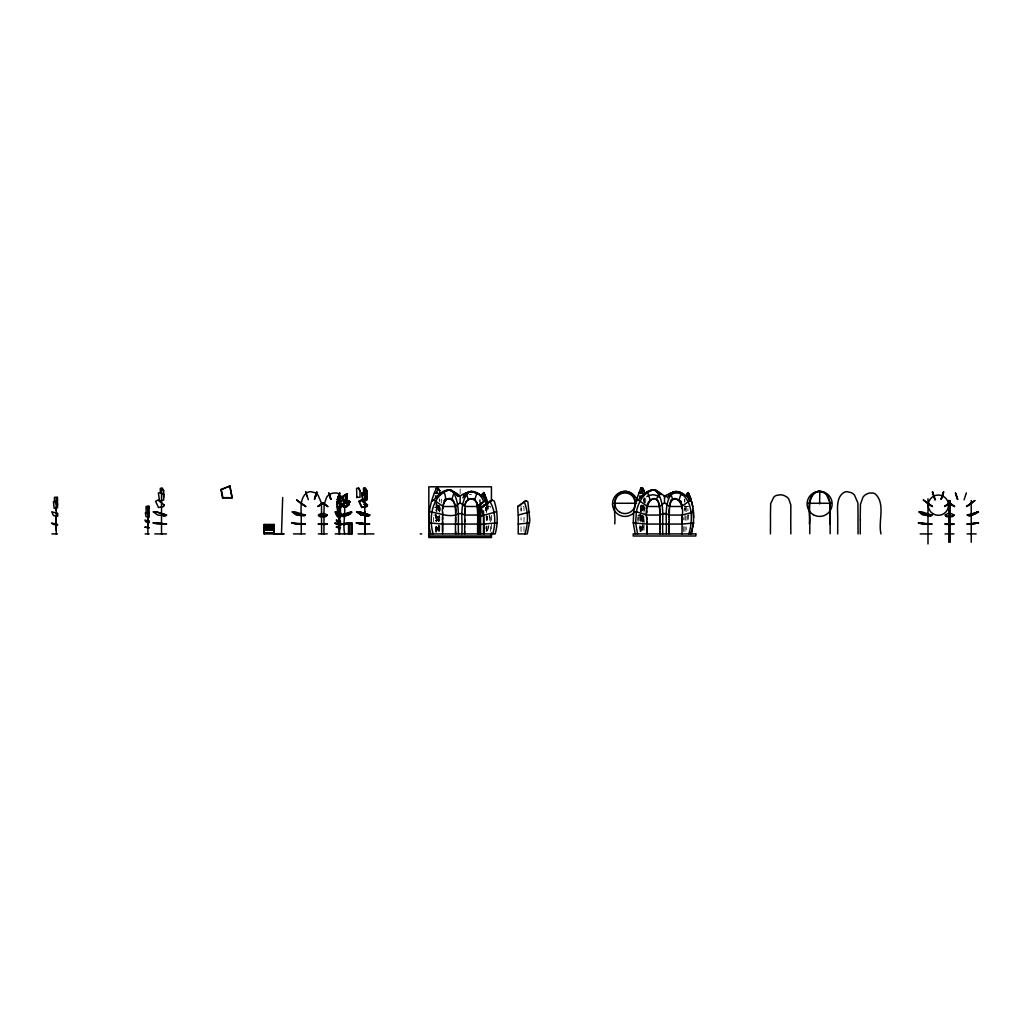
<?xml version="1.0" encoding="UTF-8"?>
<svg xmlns="http://www.w3.org/2000/svg" width="1030" height="1030" viewBox="0 0 1030 1030"><rect width="100%" height="100%" fill="white"/><g stroke="black" fill="none" stroke-linecap="round" stroke-linejoin="round"><path stroke-width="0.75" stroke-dasharray="5 3.75" d="M438.42 530.27L438.42 524.708L438.445 531.544M438.445 521.656L438.42 515.979M438.561 530.038L438.561 526.922M439.681 526.085L439.681 528.145L436.488 527.708L435.548 525.416M439.681 519.12L439.681 521.141L435.51 520.086L435.729 514.549M439.681 512.206L439.681 506.142L436.591 506.477L435.96 511.678M439.681 500.812L439.681 499.009L439.681 501.739M479.954 499.421L479.954 502.177L479.954 498.906M521.077 511.228L521.077 505.807M524 510.777L524 506.567L521.077 506.773M642.823 521.656L642.81 515.979M642.939 505.55L642.81 510.726M644.059 512.206L644.059 507.584M644.059 500.812L644.059 499.009M684.963 511.228L684.963 508.215L684.937 510.674M687.885 510.777L687.885 508.666M436.707 521.425L436.733 516.146M486.25 517.897L486.263 515.76M487.19 518.785L487.203 516.275L487.177 521.27L487.203 518.734M490.692 521.811L490.666 515.052M641.098 521.425L641.124 516.146M438.626 520.549L438.626 519.056A116.261 116.261 0 0 0 438.613 516.494M486.958 517.665L486.933 520.356L486.804 514.871M643.003 520.562L643.016 519.069A112.618 112.618 0 0 0 642.99 516.532M486.302 510.816L486.327 508.356M638.034 520.24L638.162 514.588M433.656 517.292L433.643 521.798M521.051 510.635L521.077 508.215M638.034 517.292L638.021 521.798M489.353 520.369L489.289 514.82M436.501 521.502L436.617 516.519M640.879 521.502L641.072 514.511M487.113 526.253L486.997 531.338M684.873 501.713L684.911 499.254M686.019 516.3L685.993 520.42M490.641 526.523L490.499 531.454M686.199 511.704L686.16 505.962M641.046 514.91L640.866 521.875L639.888 520.086L640.106 514.549M438.471 506.039L438.432 510.738M441.226 502.975L441.406 499.074M645.604 502.975L645.797 499.074M435.78 513.597L435.497 522.21M640.171 513.597L639.875 522.21M640.338 511.678L641.059 505.859M436.076 510.829L436.45 507.558M640.454 510.829L640.84 507.558M436.707 505.653L436.681 510.854M436.501 507.082L436.694 503.554M640.879 507.082L640.995 506.219M485.838 528.557L486.392 525.815M439.256 500.567L439.54 499.589M643.917 500.928L645.385 498.16M434.493 507.507L439.681 506.554M640.171 507.262L644.059 506.554M435.767 502.988L436.347 508.292L439.681 507.854M640.441 505.64L640.724 508.292L644.059 507.854M641.111 513.777L640.982 506.477L644.059 506.142L644.059 513.906M469.114 494.555L471.547 494.374M436.707 505.563L439.681 505.46M641.085 505.563L644.059 505.46M684.963 506.631L688.8 506.631M689.07 515.052L688.092 515.052L688.092 521.811M684.963 506.477L687.474 506.567M486.327 506.309L490.396 506.49L490.576 510.751M639.926 525.416L639.965 527.193L644.059 527.733M435.664 532.24L435.587 527.193L439.681 527.733M638.124 515.052L644.059 515.863L644.059 522.918M433.746 515.052L436.759 515.373M640.016 531.544L639.965 527.193L644.059 528.145M644.059 516.288L640.029 515.592L639.669 514.691M644.059 521.141L639.888 520.086L640.712 521.463M644.059 517.459L640.982 516.622L640.724 514.768M639.965 527.193L640.866 527.708M435.587 527.193L436.488 527.708M436.334 521.463L435.51 520.086L436.488 521.875L436.604 516.622L439.681 517.459L439.681 516.3L435.639 515.592L435.291 514.691M487.937 504.211L488.799 509.541M486.521 512.18L485.49 506.786L486.533 512.271M436.347 514.768L436.501 515.721M640.57 506.67L640.724 508.292M436.192 506.67L436.347 508.292M486.945 506.734L486.881 505.395L487.151 511.073M486.945 506.696L487.074 509.065M486.881 505.395L487.151 511.447M686.186 526.858L686.302 530.012M489.289 514.961L489.379 517.665M640.982 506.477L641.098 511.962M436.591 506.477L436.707 511.962M639.939 526.806L639.978 529.175M435.561 526.806L435.6 529.175M641.085 505.653L641.124 511.459L641.098 509.67M436.656 500.902L436.733 511.588M436.72 509.67L436.733 511.459M640.892 531.454L640.853 524.785M436.514 531.454L436.475 524.785M683.675 517.691L683.688 519.931M644.02 498.868L644.033 503.001M640.866 526.523L640.879 528.982M436.488 526.523L436.501 528.982M687.885 515.052L687.885 521.811M684.963 504.867L684.963 511.434M684.963 515.052L684.963 521.811M684.963 526.523L684.963 531.583M684.345 498.906L684.345 502.177M683.675 526.652L683.675 531.506M644.651 499.383L644.651 503.554M644.651 507.648L644.651 510.352M644.059 497.155L644.059 501.739M644.059 525.133L644.059 532.368M642.823 507.507L642.823 510.97M642.823 516.094L642.823 519.223M642.823 525.39L642.823 531.544M642.81 517.421L642.81 522.545M641.909 504.649L641.909 511.163M641.098 526.523L640.879 532.356M640.609 526.806L640.609 531.57M524 517.305L524 521.811M524 526.523L524 531.454M521.013 517.665L521.077 520.008M521.013 526.639L521.077 531.506M491.439 515.348L491.439 531.197M486.327 505.91L486.327 511.086M486.327 515.888L486.327 520.137M486.25 526.729L486.327 531.519M485.658 507.648L485.658 510.352M460.14 488.967L460.14 493.666M440.274 507.648L440.274 510.352M439.681 506.129L439.681 513.906M439.681 515.129L439.681 522.918M439.681 525.133L439.681 532.368M439.591 526.794L439.591 531.57M438.587 525.068L438.587 531.145M438.445 516.094L438.42 522.545M437.531 504.649L437.531 511.163M436.707 526.523L436.707 531.454M436.501 530.811L436.501 532.356M436.218 526.806L436.218 531.57M437.531 526.987L437.531 530.077L437.531 526.987M437.531 516.764L437.531 520.742L437.531 516.764M438.42 506.078L438.445 510.97L438.42 506.078M641.909 526.987L641.909 530.077L641.909 526.987M641.909 516.764L641.909 520.742L641.909 516.764M642.81 524.708L642.81 530.27L642.81 524.708M488.761 525.802L487.525 531.248L488.761 525.841M687.885 506.567L684.963 506.773L687.885 506.644"/><path stroke-width="1.5" d="M56.238 530.27L56.238 501.082M57.487 516.288L57.487 513.365L51.796 511.82L53.457 515.592L57.487 516.288L57.487 513.365M57.487 505.46L57.5 503.425M147.895 527.978L147.895 506.271M161.53 533.913L161.53 488.98M163.68 497.336L163.68 493.911M284.216 533.913L264.156 533.913L264.156 524.45L274.006 524.45L274.006 533.913L280.662 533.913M274.006 533.913L274.006 524.45M321.618 515.991L320.806 515.914M324.746 515.875L323.922 515.515L324.746 515.721M339.218 527.978L339.218 515.361M339.218 513.803L339.218 507.777M339.527 530.27L339.527 498.507L339.527 504.108M337.763 506.824L337.892 513.404L340.055 513.442L339.449 507.275M338.69 524.09L340.389 525.004L335.304 523.24M340.454 506.142L340.454 517.459L337.377 516.622L336.643 512.773L340.454 513.185M340.788 516.288L340.788 513.365L335.085 511.82L336.746 515.592L340.788 516.288L340.788 513.365M340.788 505.46L340.788 503.425M343.621 505.202L343.621 503.297L346.222 503.065M364.774 511.163L364.774 533.913L364.774 488.22L366.925 490.756L366.925 499.975L362.882 501.43L361.62 493.035L363.783 492.482L366.925 494.413M364.774 497.979L364.774 494.155M364.774 493.705L364.774 491.465M365.624 489.714C366.229 490.705 362.47 490.589 364.774 489.701L364.118 489.147M366.925 497.336L366.925 493.911M442.604 512.901C441.406 506.734 445.655 493.331 453.342 500.554C457.552 511.035 454.706 522.905 455.698 533.913M464.659 526.523L465.161 506.541L460.14 502.782L460.14 496.009C454.14 490.95 446.016 486.765 439.797 494.374M480.585 511.06L480.585 508.756M641.909 492.881L641.909 491.156M669.049 519.558L669.539 506.541L664.517 502.782L664.517 496.705M148.204 527.656L147.56 527.553M147.895 514.022C149.968 515.412 145.127 512.296 148.642 513.893M264.156 530.218L274.006 530.218M340.055 528.068L336.797 527.283M340.08 522.545L340.08 521.154M343.621 524.502L349.402 523.691L343.222 524.579M442.604 519.558L442.694 512.901M478.461 531.454L478.448 533.913L477.894 506.49L465.251 506.49C464.015 497.889 476.349 495.572 476.877 504.726C478.281 514.369 477.405 524.206 477.624 533.913M518.245 524.064L518.206 533.913L527.27 533.913L529.845 520.266L527.849 501.713L525.931 500.606L517.691 506.49L518.219 515.052A215.025 151.938 89.8 0 1 518.245 521.811L518.245 524.064L529.639 522.983M614.743 523.91C615.863 514.292 611.82 503.039 617.884 494.555A9.502 9.502 0 0 1 621.657 491.967A9.772 9.772 0 0 1 627.322 491.632L628.429 491.967A9.231 9.231 0 0 1 631.39 493.756L634.132 497.786L635.471 504.829M646.982 519.558C642.411 502.55 659.264 485.594 659.96 512.901M669.127 519.558L668.985 533.913L669.127 521.811M682.13 521.811L682.015 533.913M669.539 506.541C673.079 488.555 685.349 504.932 682.105 515.052A215.167 152.118 89.8 0 1 682.105 521.811L682.053 524.064L669.127 524.064M809.335 523.91C810.468 514.292 806.413 503.039 812.477 494.555A9.502 9.502 0 0 1 816.249 491.967A9.772 9.772 0 0 1 821.927 491.632L823.022 491.967A9.231 9.231 0 0 1 825.983 493.756C833.244 502.112 828.79 514.305 830.013 524.27M339.591 524.412L340.286 524.373L339.527 524.257M464.736 526.523L464.685 533.913L464.62 531.454M669.062 517.305L669.075 515.052L666.346 513.648L662.676 513.648L660.011 515.052L647.02 515.052L636.373 511.756L633.72 511.884L633.27 522.867L635.214 533.913M860.295 519.944L860.243 533.913M321.618 533.913L321.54 519.854A75.396 75.396 0 0 1 321.592 516.365L321.45 503.052L318.064 495.134A10.802 10.802 0 0 0 315.09 492.752L310.532 491.645A7.468 7.468 0 0 0 307.365 492.495C299.885 497.323 301.043 507.61 301.224 515.322A116.261 116.261 0 0 1 301.275 519.056L301.224 533.913M480.585 508.215L480.585 515.721L477.74 515.052M790.834 533.913L790.757 519.867A73.014 73.014 0 0 1 790.808 516.429L790.834 504.983L788.761 499.035A8.987 8.987 0 0 0 786.727 496.949L784.306 495.623A12.115 12.115 0 0 0 780.392 494.799L776.581 495.366A8.086 8.086 0 0 0 773.8 497.091L770.685 503.567L770.44 515.386A112.618 112.618 0 0 1 770.492 519.069L770.44 533.913M830.167 533.682L830.103 519.609A75.396 75.396 0 0 1 830.141 516.133L830.013 502.807L826.614 494.889A10.802 10.802 0 0 0 823.652 492.52L819.082 491.413A7.468 7.468 0 0 0 815.927 492.263C808.447 497.078 809.593 507.378 809.786 515.09A116.261 116.261 0 0 1 809.825 518.824L809.786 533.682M858.067 533.913L857.99 519.854A75.396 75.396 0 0 1 858.042 516.365L857.9 503.052L854.514 495.134A10.802 10.802 0 0 0 851.553 492.752L846.982 491.645A7.468 7.468 0 0 0 843.815 492.495C836.347 497.323 837.493 507.61 837.673 515.322A116.261 116.261 0 0 1 837.725 519.056L837.686 533.913M819.623 503.876L819.803 491.362M485.297 496.679L484.564 494.632L483.469 494.349L484.113 495.16L483.662 492.404L485.297 496.73M688.246 494.361L687.551 493.203L688.941 494.632L688.04 492.404L689.096 496.022M691.31 533.913L691.375 531.351M147.045 508.035C151.024 506.374 145.063 510.674 148.732 507.97M673.041 491.954C662.947 503.271 667.363 520.073 666.178 533.913M281.486 533.913L282.684 497.477M340.389 498.494C335.265 500.786 343.273 495.237 338.136 498.52M464.736 512.914L464.942 508.666M669.127 512.914L669.32 508.666M428.828 533.913L495.173 533.913C498.275 523.176 497.632 511.627 494.233 501.044L491.877 500.026L481.293 507.507L483.765 517.292L484.023 533.913M646.982 512.901L647.072 510.751M349.466 514.06L343.222 516.494L351.719 512.103L340.376 515.052L341.162 515.747C367.787 508.859 326.137 522.957 351.745 512.271L340.376 515.052L343.222 515.708L346.144 515.052M688.8 533.913C693.435 519.661 693.126 496.164 675.783 491.336L673.015 492.185L670.929 494.117L672.616 499.344L670.723 500.271M338.728 513.532L340.325 514.086M442.913 508.627C443.389 491.078 458.711 499.988 455.582 512.901M646.505 508.627L646.737 506.502L659.47 506.502L664.517 502.782M647.291 508.627C645.089 500.052 657.797 493.692 659.136 504.507C660.616 514.227 659.767 524.115 660.088 533.913L659.985 531.454M646.402 508.691L646.673 506.309L647.432 506.49L638.42 500.026L635.948 501.288L633.72 511.884L636.373 511.756C638.24 502.64 643.57 492.198 653.226 489.778L656.149 490.795C665.818 502.769 661.724 519.725 662.844 533.913M436.514 487.769C430.167 502.112 426.227 518.463 430.823 533.913M346.003 500.026L346.415 494.735M343.222 495.932L347.149 494.04L346.144 500.889L343.222 500.953L343.222 495.919L346.505 494.361L347.2 494.632L346.338 500.451L343.222 500.117M636.373 511.756L635.652 522.815L637.57 533.913M465.161 506.541C464.182 496.563 477.946 496.524 477.109 506.49L485.439 500.606L484.164 495.34M346.75 494.876L345.81 500.323L343.634 500.194M347.2 494.632L346.144 500.722L343.222 500.554M492.816 533.913C495.829 523.176 495.688 511.035 489.791 501.288M360.011 490.512L360.011 497.336L356.947 497.245M479.954 507.571L480.469 502.936M315.631 495.688L315.386 496.447L315.837 495.185M524.914 533.913C528.326 523.51 528.467 511.833 524.18 501.661M436.257 493.512L438.239 487.692M640.634 493.512L642.617 487.692M316.841 492.005C310.506 511.859 319.133 484.293 316.068 494.606M339.166 494.258L339.643 492.906L337.286 499.936L339.475 493.267L339.179 494.387M315.463 496.331L315.837 495.082M635.948 501.288L640.892 487.769M454.23 491.928L452.016 498.906A7.416 7.416 0 0 0 450.38 498.456M644.175 494.374C649.183 487.589 664.556 488.696 656.393 498.906M474.65 499.936L476.993 492.906L481.435 495.713M679.028 499.936L681.371 492.906L684.358 494.735M964.067 499.82L966.346 492.906M339.256 493.962L339.218 494.078A7.583 7.583 0 0 0 336.231 492.984L333.038 493.1A10.867 10.867 0 0 0 329.317 494.658A10.146 10.146 0 0 0 326.665 497.194L324.128 504.352L323.935 516.481A107.983 107.983 0 0 1 323.986 519.944L323.935 533.913M337.325 499.872L339.63 492.919M338.432 513.468L339.488 513.455M941.253 499.035L943.454 492.366M441.432 493.113L448.758 489.675L451.758 490.37L458.363 495.829M645.81 493.113L653.136 489.675L656.149 490.37L661.26 494.658M454.179 492.121L453.818 493.087C460.41 505.588 457.758 520.369 458.466 533.913M653.149 489.726L656.162 490.795L658.209 493.087L658.569 492.121M364.774 495.108L365.264 493.795M358.569 487.692L360.011 490.769L358.376 488.207L356.599 488.349L356.831 497.696M477.199 506.49L483.688 501.661C479.903 490.216 468.521 489.868 460.14 496.009M683.328 494.979C678.294 487.975 670.491 493.46 664.517 496.009L658.608 491.928M431.557 501.288L434.029 500.026L436.411 496.486M638.42 500.026L640.789 496.486M462.882 497.863L464.865 494.361M667.26 497.863L669.242 494.361M345.05 503.335L348.089 500.94L349.518 501.79L346.724 506.374L343.556 506.258L343.029 504.932M485.851 504.159L487.344 501.7L483.92 492.881L486.701 499.434M468.663 491.954C458.569 503.271 462.985 520.073 461.801 533.913M365.367 504.121C361.891 503.902 367.053 505.498 364.774 504.443L365.302 504.867M324.128 504.185L324.811 504.558L324.141 504.043M339.179 494.194C349.428 503.928 341.664 521.36 344.702 533.913M464.478 495.585C467.156 490.254 474.289 490.435 478.499 493.782M668.856 495.585L670.53 493.048L670.929 494.117L670.594 493.241L669.217 494.31M349.518 501.79L345.9 506.361L343.556 506.528L343.029 504.97L348.101 500.966M480.585 506.773L483.508 506.567L487.357 501.713L485.439 500.606L483.443 496.821L478.628 493.872M364.272 494.967C368.006 494.387 362.032 496.911 364.8 494.387M453.818 493.061L451.771 490.795L448.848 489.778C431.686 495.726 428.454 518.386 433.192 533.913M322.442 516.069L320.819 516.069M323.111 515.721L323.922 515.515M444.123 500.786C447.548 500.323 443.917 486.933 441.059 494.13M343.505 503.979L344.831 503.116M436.192 497.786L438.42 495.688M640.57 497.786L642.81 495.688M468.071 499.087L466.551 494.117L468.624 492.185L471.418 491.336L476.826 493.267M466.551 494.117L466.152 493.048L466.551 494.13L468.637 492.185M346.917 506.142L348.99 504.288L348.835 502.846M347.071 506.4L349.402 504.327L349.209 502.576M645.437 494.13L647.484 491.877L650.085 499.717M444.329 500.644L445.887 499.318M345.385 494.67L343.634 496.1L343.634 500.567L346.067 500.632C346.144 492.598 346.157 492.443 345.797 500.516L343.634 500.567M483.559 494.065L484.512 494.052L480.585 495.662M693.769 517.665L692.778 506.773L690.345 497.374L688.89 494.052L684.963 495.585M348.076 500.606L339.836 506.49L348.076 500.606L349.994 501.713L346.994 506.618L343.222 506.477L342.604 504.906L343.222 506.773L346.144 506.644L349.402 504.327M485.658 504.945L491.877 500.026M520.446 504.932L525.931 500.606M229.909 486.044L220.948 489.675L222.506 497.696L232.188 497.735L229.922 486.031L226.587 487.344M343.544 514.562L345.089 514.202M345.14 514.318L343.775 514.678L345.295 514.022M439.54 494.516L435.857 496.782L435.355 495.894M463.449 495.353L464.839 494.31M643.917 494.516L640.235 496.782L639.746 495.894M681.577 506.49L689.817 500.606L691.735 501.713L692.791 506.837M321.927 503.747L320.536 504.713M348.99 504.275L345.977 506.425L343.621 506.528M344.226 503.593L344.78 503.078M478.538 505.846L477.817 506.361L478.538 517.884M322.776 503.387L317.807 506.502L322.776 502.782L327.798 506.541L322.776 502.782M949.48 503.387L944.523 506.502L949.48 502.782L954.514 506.541L949.48 502.782M318.283 506.284L322.776 503.129L327.218 506.271M340.08 506.425L345.835 502.382M483.855 506.155L481.293 507.507M945.244 506.181L949.48 503.194L953.767 506.206M966.874 506.4L972.101 502.73M519.159 505.794L517.691 506.49M460.14 502.782L455.17 506.502L443.145 506.502M443.222 492.198L448.848 489.778L451.784 490.795M347.084 515L351.256 512.386L349.106 512.386M364.774 489.701L365.47 489.211M480.585 495.919L483.16 494.361M483.688 501.661L485.439 500.606L483.379 494.928L485.233 498.597L483.92 496.473L482.903 496.537M220.948 489.675L225.647 487.731M338.909 507.275C336.372 509.451 343.08 508.292 338.368 508.151M968.741 515.695L976.981 512.142M968.908 515.695L977.148 512.142M344.921 514.434L343.737 514.459M434.377 493.035L436.54 492.482L439.681 494.413M638.755 493.035L640.93 492.482L644.059 494.413M364.092 504.224L364.774 503.953M480.585 516.133L496.653 511.756M366.526 497.941L366.526 494.58L363.654 492.816L362.045 493.241L363.217 500.94L365.418 500.142M363.217 500.94L366.526 499.756L366.526 490.872C364.865 486.263 362.805 489.752 364.041 492.984M518.219 515.052L529.575 512.103M669.152 515.052L682.027 515.052L693.46 512.103L693.525 522.983L691.169 533.913L693.525 523.047L682.13 524.064M302.833 515.206L300.618 514.395M365.508 515.18L364.774 514.948M650.213 490.538L653.226 489.778M320.832 524.244L322.403 524.244M322.377 524.334L321.618 524.18M340.66 515.27L349.556 513.249M343.556 523.884L345.114 523.755M345.037 523.819L343.724 523.858M967.453 515.348L975.964 513.404M57.487 500.812L53.431 501.661L54.152 508.292L57.487 507.854L57.5 497.155L54.436 497.323L54.487 502.46M340.788 500.812L336.72 501.661L337.441 508.292L340.788 507.854L340.788 497.155L337.724 497.323L337.776 502.46M672.989 491.812L678.731 491.722L682.877 493.782M148.513 521.502L147.161 521M664.517 496.563L666.307 496.228M364.311 524.077L365.109 524.013M366.062 524.219L364.053 524.051L364.929 524M343.595 523.935L344.934 523.755M968.741 524.296L977.303 522.995M344.818 523.858L343.75 523.935M343.222 524.566L349.801 523.626L340.402 524.064L351.797 522.983L340.402 524.064L351.797 523.047L343.222 524.296M480.585 524.45L483.508 524.064M363.925 488.696L365.084 488.606M363.642 493.022L363.526 488.349L365.302 488.207L366.925 490.769M363.526 488.349L364.852 488.22M436.282 488.349L438.059 488.207L439.681 490.756L438.059 488.207M640.66 488.349L642.437 488.207L644.059 490.756L642.437 488.207M364.517 523.974L365.315 524.038M148.732 506.567L147.895 506.824M299.55 523.691L301.739 523.91M346.222 502.833L343.222 503.091L343.222 506.773L346.144 506.567L349.994 501.713L348.063 500.58M340.673 524.141L349.479 523.433M967.466 524.167L975.899 523.485M478.538 524.309L480.585 524.309M153.341 511.884L155.981 511.756L166.551 515.052L165.74 515.888L157.732 515.052L153.341 511.884L155.981 511.756L166.538 515.052L163.68 515.863M366.77 515.76L369.345 515.013L368.624 515.773L361.221 514.987L356.586 511.884L359.225 511.756L369.796 515.052L368.985 515.888L360.976 515.052M357.05 511.987L359.29 511.871L357.05 511.987L361.221 514.987M356.586 511.884L359.225 511.756L369.783 515.052L366.925 515.863M302.099 514.987L302.897 515.064M364.092 514.948L365.315 515.193M321.502 515.708L322.48 515.695M163.68 494.413L160.538 492.482L158.375 493.035L159.637 501.43L163.68 499.975L163.68 490.756L162.058 488.207L160.268 488.349L160.397 493.022M302.653 515.232L301.301 514.91L302.704 514.961M635.652 522.815L633.27 522.867L646.904 524.064L669.049 524.064M346.196 494.065L347.149 494.052L346.428 501.031L343.222 500.915M497.13 522.815L483.997 524.064L484.705 524.386M429.343 511.884C438.098 512.451 446.351 517.163 455.556 515.052L458.298 513.648L461.968 513.648L464.697 515.052M358.582 522.867L356.612 522.905L361.17 524.038L356.612 522.905L369.77 524.064L356.135 522.867L360.925 524.064L369.332 524.051L366.77 524.334M155.26 522.815L152.891 522.867L157.68 524.064L166.525 524.064L155.26 522.815L166.512 524.064L163.68 524.373M690.898 512.18L693.46 512.103L693.164 509.412M323.935 516.082L323.163 515.927M428.892 522.867L442.527 524.064L464.672 524.064M323.999 524.437C325.931 523.974 321.862 524.566 323.999 524.219M692.16 512.296L693.473 512.271M343.402 515.605L340.814 515M691.143 523.008L693.525 522.983L692.315 523.047M666.346 513.648L662.676 513.648M162.328 533.913L161.362 533.913M283.469 533.913L281.563 533.913M277.868 533.913L274.714 533.913M318.965 515.695L322.776 515.695M319.081 515.811L326.51 515.798M945.952 515.966L953.059 515.953M222.506 497.696L232.175 497.722M613.532 503.271L636.527 503.271M808.138 503.271L831.12 503.271M681.487 506.49L669.629 506.49C669.191 494.645 683.907 498.327 681.731 508.614M464.775 515.052L478.435 515.052L477.74 506.451M464.736 524.064L478.461 524.064M318.965 524.283L326.497 524.322M945.965 524.386L953.033 524.386M264.156 524.824L274.006 524.824M264.156 526.034L274.006 526.034M264.156 526.716L274.006 526.716M264.156 527.038L274.006 527.038M264.156 527.566L274.006 527.566M264.156 528.326L274.006 528.557M264.156 529.871L274.006 529.871M264.156 530.154L274.006 530.154M264.156 533.012L274.006 533.077M264.156 533.205L274.006 533.205M51.899 533.913L57.487 533.913M145.127 533.913L149.131 533.913M154.822 533.913L166.538 533.913M293.473 533.913L305.189 533.913M318.347 533.913L327.244 533.913M335.188 533.913L352.209 533.913L352.209 524.064L348.501 524.064L348.501 533.913M358.067 533.913L369.783 533.913M370.736 533.913L373.89 533.913M420.176 533.913L421.708 533.913M920.176 533.913L931.893 533.913M945.051 533.913L953.947 533.913M967.067 533.913L976.131 533.913M428.828 535.999L491.439 535.999M365.148 524.141L364.427 524.09M338.458 527.566L339.99 527.759M147.174 527.579L147.934 527.733M921.026 523.562L931.481 524.219M293.988 523.485L304.906 524.167M301.275 523.871L300.67 523.948M364.89 514.781L365.38 514.923M149.131 513.185L145.32 512.773L146.054 516.622L149.131 517.459L149.131 506.142L146.041 506.477L146.183 513.777M337.042 513.056L340.08 513.391M919.43 522.841L930.219 524.373M357.088 522.841L368.186 524.373M357.397 522.892L367.427 524.334M920.987 513.532L931.493 515.464M293.962 513.301L304.932 515.322M338.458 520.987L339.99 521.36M339.179 524.296L339.218 533.913M337.698 516.481L340.08 517.124M340.853 524.051L341.548 524.27M919.854 511.82L930.064 515.875M357.861 511.704L368.199 515.875M357.668 511.82L367.723 515.875M456.844 495.314L458.453 495.984L456.869 495.237M451.024 498.662L452.595 499.318M472.822 498.752L474.302 499.383M305.768 491.915L308.318 499.692M301.185 503.528L302.511 504.391M302.382 504.378L301.468 503.76L302.228 504.288M687.28 496.537L689.817 500.606L688.542 495.34M678.667 491.889L681.203 493.267M686.212 495.945L687.821 496.821L687.757 494.928L689.147 496.859L688.104 495.713L689.817 500.606M434.029 500.026L443.055 506.49M363.165 494.117L366.036 495.881M683.006 493.872L684.602 494.902M659.251 496.949L656.831 495.623A12.115 12.115 0 0 0 652.917 494.799L649.106 495.366A8.086 8.086 0 0 0 646.84 496.64M926.781 502.704L932.047 506.4M299.318 502.112L305.485 506.438M656.123 490.538L658.44 492.456M458.324 496.19L454.127 492.237M682.066 494.967L680.972 494.117A7.583 7.583 0 0 0 677.959 492.984L674.779 493.1A10.815 10.815 0 0 0 671.058 494.658A10.146 10.146 0 0 0 669.925 495.52M686.714 493.525L686.933 494.323M482.336 493.525L482.555 494.323M658.518 492.237L659.87 493.602M688.233 495.07L688.928 495.778M484.564 494.632L483.16 493.203L483.868 494.361M484.551 495.778L486.057 499.795M656.818 491.387L658.209 493.087M451.745 490.538L453.136 492.237M479.954 504.906L480.585 505.807M162.058 488.207L163.68 490.769M680.238 500.696L681.255 502.498M336.707 520.305L337.557 521.862M680.534 500.966L681.397 502.64M688.89 494.04L688.31 492.881L691.066 499.421M329.6 495.34L329.111 494.052L330.888 499.344L328.789 493.048L329.381 495.044L329.137 494.04M306.966 495.752L307.159 496.151M229.793 486.109L232.033 497.696M955.634 493.486L957.54 499.254M932.523 492.16L934.983 499.614M328.828 493.164L330.849 499.293M305.859 492.224L306.296 493.486M476.864 502.498L477.495 504.455M305.884 492.301L306.129 493.035M221.296 489.482L222.892 497.76M328.956 493.525L329.458 495.237M689.675 496.73L690.319 499.125M681.873 504.455L682.272 506.49M486.752 504.327L486.418 501.687L486.752 504.327L486.559 502.576M478.911 508.266L479.298 533.913M880.998 533.913C877.908 521.193 885.8 504.455 875.539 494.117A7.583 7.583 0 0 0 872.526 492.984L869.346 493.1A10.815 10.815 0 0 0 865.625 494.658A10.146 10.146 0 0 0 862.973 497.194L860.436 504.352L860.243 516.481A107.983 107.983 0 0 1 860.295 519.944M644.059 495.533L644.059 490.512M337.364 506.477L337.505 513.777M682.027 515.052L682.066 521.811M338.175 502.241L338.136 497.709L340.389 497.58L340.389 501.971M659.934 515.052L659.973 528.982M646.982 521.811L646.995 524.064M478.448 517.305L478.461 519.558M455.569 517.305L455.646 521.811M442.604 521.811L442.54 531.454M646.904 526.523L647.007 533.913L646.904 517.305M455.608 531.454L455.621 533.913M442.63 533.913L442.527 517.305M274.006 530.45L274.006 527.257L264.156 527.231L264.156 530.45M971.239 500.529L971.239 542.256M950.175 500.438L950.175 542.347M949.724 513.648L949.724 516.725M949.724 523.549L949.724 524.656M949.48 513.648L949.48 516.725M949.48 523.549L949.48 524.656M949.248 513.648L949.248 516.725M949.248 523.549L949.248 524.656M948.797 500.464L948.797 542.321M927.991 498.816L927.991 543.969M664.517 496.009L664.517 496.975M641.909 489.018L641.909 490.872M491.439 501.069L491.439 486.804L428.828 486.804L428.828 537.544L491.439 537.544L491.439 532.78M483.508 505.022L483.508 506.567M483.508 510.829L483.508 533.913M480.585 503.413L480.585 533.913M464.672 519.558L464.672 521.811M439.681 490.512L439.681 495.07M351.809 524.064L351.809 533.913M351.513 524.064L351.513 533.913M349.646 524.064L349.646 533.913M349.415 524.064L349.415 533.913M348.9 524.064L349.003 533.913M339.527 497.632L339.527 498.494M339.527 507.159L339.527 510.726M339.527 517.421L339.527 533.913M339.218 507.236L339.218 513.288M339.218 516.867L339.218 519.223M339.218 520.832L339.218 522.416M264.156 524.425L264.156 533.913M147.895 507.159L147.895 513.288M147.895 516.867L147.895 519.223M147.895 520.832L147.895 522.416M147.895 524.334L147.895 533.913M56.238 498.494L56.238 504.108M56.238 507.159L56.238 510.726M56.238 517.421L56.238 533.913M633.888 512.773A12.515 12.515 0 0 1 614.833 511.176A12.515 12.515 0 0 1 619.558 492.649A12.515 12.515 0 0 1 637.042 500.387M340.402 506.065L340.402 507.545L337.776 507.893L337.132 501.945L340.402 501.262L340.402 506.065M363.912 489.649L363.925 489.52M338.703 502.885C340.801 505.563 340.222 500.657 338.703 502.885M943.583 491.928L941.201 499.099L943.583 491.928M164.259 504.945L163.68 506.554L158.491 507.507L155.556 501.288L158.028 500.026L164.259 504.945M367.079 504.983L366.577 506.361L361.994 507.198L359.251 501.378L361.234 500.361L367.079 504.983M367.504 504.945L366.925 506.554L361.736 507.507L358.801 501.288L361.273 500.026L367.504 504.945M305.202 515.052L304.391 515.888L296.382 515.052L291.979 511.884L294.632 511.756L305.202 515.052M931.905 515.052L931.094 515.888L923.086 515.052L918.696 511.884L921.335 511.756L931.905 515.052M327.347 515.052L325.506 516.712L320.047 516.725L318.27 515.052L320.935 513.648L324.617 513.648L327.347 515.052M954.05 515.052L952.209 516.712L946.75 516.725L944.974 515.052L947.652 513.648L951.321 513.648L954.05 515.052M974.792 500.606L966.552 506.49L974.792 500.606M978.436 512.103L972.861 515.052L969.938 515.708L967.08 515.052L978.436 512.103M305.176 524.064L296.331 524.064L291.529 522.867L305.176 524.064M931.88 524.064L923.034 524.064L918.245 522.867L931.88 524.064M327.308 524.064L318.296 524.064L327.308 524.064M954.012 524.064L944.999 524.064L954.012 524.064M978.5 522.983L967.106 524.064L978.5 522.983M147.174 520.82L148.603 521.296L147.239 520.82M338.497 520.82L339.977 521.335L338.535 520.82M666.204 496.344L664.517 496.396L666.204 496.37M695.817 533.913L633.218 533.913L633.218 535.999L695.817 535.999L695.817 533.913M340.454 527.733L336.359 527.193L340.454 527.733M149.131 527.733L145.037 527.193L149.131 527.733M340.788 525.133L336.617 524.425L334.789 523.073L340.788 524.322L340.788 525.133M57.487 525.133L53.315 524.425L51.5 523.073L57.487 524.322L57.487 525.133M340.415 516.03L337.003 515.451L335.548 512.129L340.415 513.455L340.415 516.03M932.408 506.49L923.382 500.026L932.408 506.49M305.704 506.49L296.679 500.026L305.704 506.49M340.454 521.141L336.282 520.086L337.261 521.875L340.454 522.751L340.454 521.141M149.131 521.141L144.96 520.086L145.938 521.875L149.131 522.751L149.131 521.141M932.472 491.915L935.047 499.717L932.472 491.915M957.591 499.344L955.505 493.048L957.591 499.344M932.691 513.558A10.133 10.133 0 0 0 948.476 505.897A10.133 10.133 0 0 0 933.94 496.061A10.133 10.133 0 0 0 932.691 513.558M813.365 514.73A12.515 12.515 0 0 0 832.15 503.876A12.515 12.515 0 0 0 813.365 493.035A12.515 12.515 0 0 0 813.365 514.73M619.867 512.206A10.326 10.326 0 0 0 635.356 503.271A10.326 10.326 0 0 0 619.867 494.323A10.326 10.326 0 0 0 619.867 512.206"/></g></svg>
